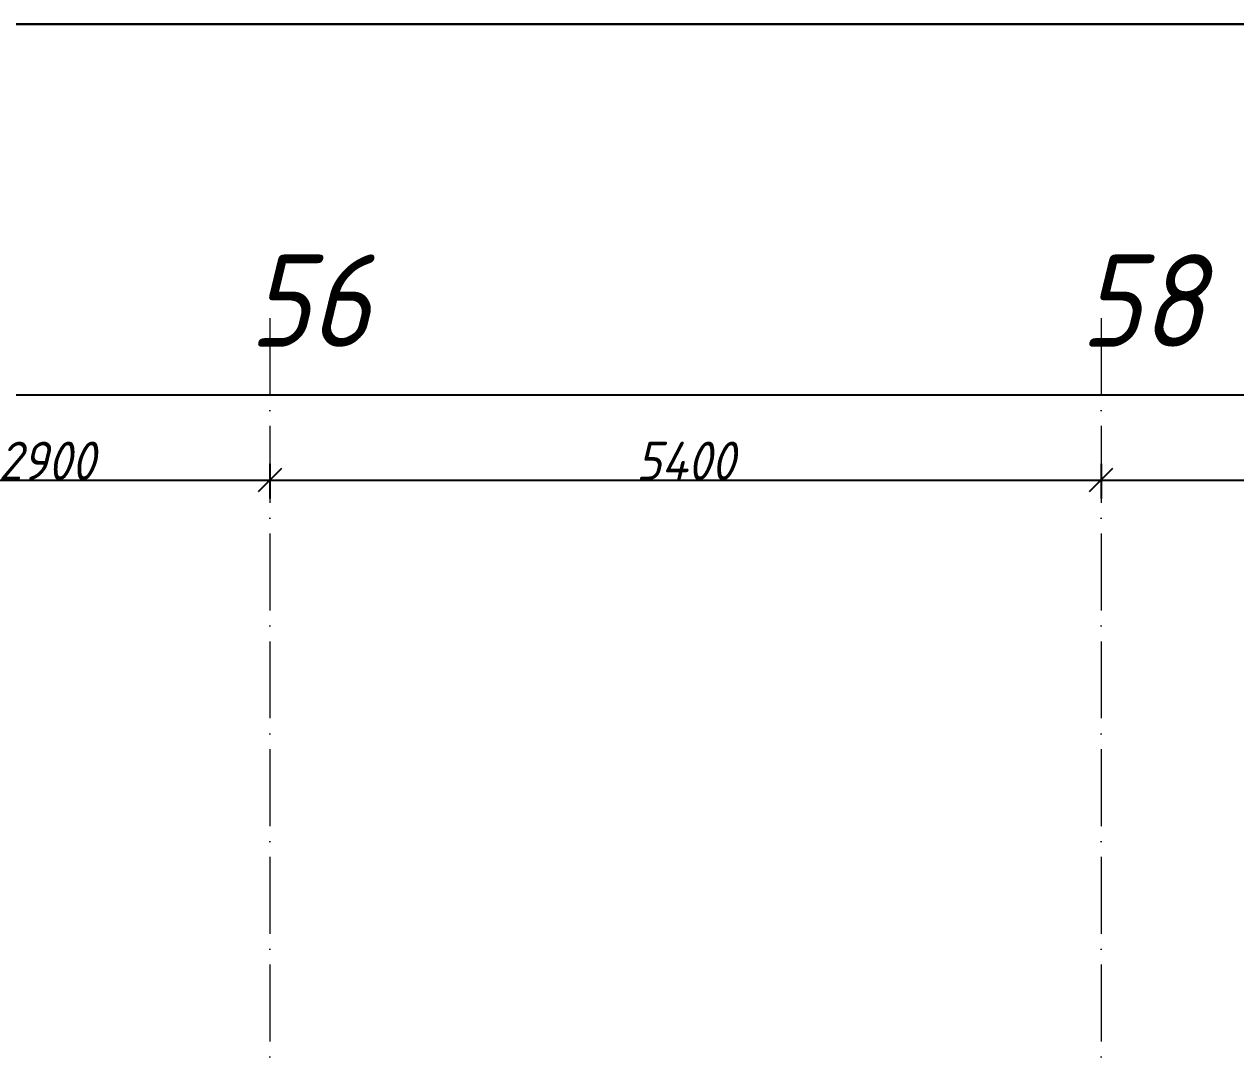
# Model space of a CAD drawing. Header units: millimetres. Extents: x -606178 to 312196, y -19338 to 632709.
# Drawn here: x -188747 to -180876, y 537933 to 544597 of the extents above; entities that cross this region are included whole.
import ezdxf

# ---------------------------------------------------------------- set-up
doc = ezdxf.new("R2010")
doc.units = ezdxf.units.MM
doc.linetypes.add('50_200_ШТРИХ_1Т_ш5_п1_п1_', pattern=[700, 500, -100, 0, -100])
for name, color, linetype, lineweight in [('A-____-____-DIMS', 7, 'Continuous', 9), ('S-GRID-____-IDEN', 7, 'Continuous', 9), ('S-GRID-____-OTLN-1', 7, '50_200_ШТРИХ_1Т_ш5_п1_п1_', 9), ('Текстовые примечания', 7, 'Continuous', 9)]:
    doc.layers.add(name, color=color, linetype=linetype, lineweight=lineweight)
doc.styles.add('ISOCPEUR_I_9', font='isocpeui.ttf', dxfattribs={"width": 0.9, "height": 250})
doc.dimstyles.new('ISO-2_5_0_9К_БОЛЬШОЙ_ОСИ', dxfattribs={"dimscale": 304.8, "dimtxt": 248.995294, "dimasz": 0.492126, "dimexe": 0.393701, "dimexo": 0, "dimgap": 0, "dimtad": 1, "dimdec": 0, "dimzin": 0, "dimdsep": 46, "dimtxsty": 'ISOCPEUR_I_9', "dimblk1": 'OBLIQUE', "dimblk2": 'OBLIQUE', "dimsah": 1, "dimcen": 0.09, "dimdle": 0.393701, "dimazin": 0, "dimtfac": 1, "dimtdec": 4, "dimtix": 1, "dimtmove": 0, "dimatfit": 3, "dimfxl": 1, "dimtvp": 1, "dimtolj": 1, "dimtzin": 0, "dimarcsym": 2})
doc.dimstyles.new('ISO-2_5_0_9К_БОЛЬШОЙ_ОСИ_2', dxfattribs={"dimscale": 304.8, "dimtxt": 248.995294, "dimasz": 0.492126, "dimexe": 0.393701, "dimexo": 0, "dimgap": 0, "dimtad": 1, "dimdec": 0, "dimzin": 0, "dimdsep": 46, "dimtxsty": 'ISOCPEUR_I_9', "dimblk1": 'OBLIQUE', "dimblk2": 'OBLIQUE', "dimsah": 1, "dimcen": 0.09, "dimdle": 0.393701, "dimazin": 0, "dimtfac": 1, "dimtdec": 4, "dimtix": 1, "dimtmove": 2, "dimatfit": 3, "dimfxl": 1, "dimtvp": 1, "dimtolj": 1, "dimtzin": 0, "dimarcsym": 2})

# ---------------------------------------------------------------- blocks, each defined once
blk = doc.blocks.new('_Oblique')
at = {"color": 0, "linetype": 'ByBlock', "lineweight": -2}
blk.add_line((-0.5, -0.5), (0.5, 0.5), dxfattribs=at)
blk = doc.blocks.new('*D4883')
at = {"layer": 'A-____-____-DIMS', "color": 0, "lineweight": -2, "transparency": 16777216}
for p, q in [((-190051.3, 541740.8), (-190051.3, 541514.7)), ((-187151.3, 541740.8), (-187151.3, 541514.7)), ((-190171.3, 541634.7), (-187031.3, 541634.7))]:
    blk.add_line(p, q, dxfattribs=at)
at = {"layer": 'Defpoints', "color": 0, "transparency": 16777216}
for p in [(-190051.3, 541740.8), (-187151.3, 541740.8), (-187151.3, 541634.7)]:
    blk.add_point(p, dxfattribs=at)
at = {"layer": 'A-____-____-DIMS', "color": 0, "lineweight": -2, "transparency": 16777216, "xscale": 150, "yscale": 150, "zscale": 150, "rotation": 180}
blk.add_blockref('_Oblique', (-190051.3, 541634.7), dxfattribs=at)
at = {"layer": 'A-____-____-DIMS', "color": 0, "lineweight": -2, "transparency": 16777216, "xscale": 150, "yscale": 150, "zscale": 150}
blk.add_blockref('_Oblique', (-187151.3, 541634.7), dxfattribs=at)
at = {"layer": 'A-____-____-DIMS', "color": 0, "transparency": 16777216, "insert": (-188601.3, 541759.7), "char_height": 250, "width": 758.478, "attachment_point": 5, "style": 'ISOCPEUR_I_9'}
blk.add_mtext('\\A1;2900', dxfattribs=at)
blk = doc.blocks.new('*D4884')
at = {"layer": 'A-____-____-DIMS', "color": 0, "lineweight": -2, "transparency": 16777216}
for p, q in [((-187151.3, 541740.8), (-187151.3, 541514.7)), ((-181751.3, 541740.8), (-181751.3, 541514.7)), ((-187271.3, 541634.7), (-181631.3, 541634.7))]:
    blk.add_line(p, q, dxfattribs=at)
at = {"layer": 'Defpoints', "color": 0, "transparency": 16777216}
for p in [(-187151.3, 541740.8), (-181751.3, 541740.8), (-181751.3, 541634.7)]:
    blk.add_point(p, dxfattribs=at)
at = {"layer": 'A-____-____-DIMS', "color": 0, "lineweight": -2, "transparency": 16777216, "xscale": 150, "yscale": 150, "zscale": 150, "rotation": 180}
blk.add_blockref('_Oblique', (-187151.3, 541634.7), dxfattribs=at)
at = {"layer": 'A-____-____-DIMS', "color": 0, "lineweight": -2, "transparency": 16777216, "xscale": 150, "yscale": 150, "zscale": 150}
blk.add_blockref('_Oblique', (-181751.3, 541634.7), dxfattribs=at)
at = {"layer": 'A-____-____-DIMS', "color": 0, "transparency": 16777216, "insert": (-184451.3, 541759.7), "char_height": 250, "width": 781.462, "attachment_point": 5, "style": 'ISOCPEUR_I_9'}
blk.add_mtext('\\A1;5400', dxfattribs=at)
blk = doc.blocks.new('*D4885')
at = {"layer": 'A-____-____-DIMS', "color": 0, "lineweight": -2, "transparency": 16777216}
for p, q in [((-181751.3, 541740.8), (-181751.3, 541514.7)), ((-175801.3, 541740.8), (-175801.3, 541514.7)), ((-181871.3, 541634.7), (-179531, 541634.7)), ((-175681.3, 541634.7), (-178889.9, 541634.7))]:
    blk.add_line(p, q, dxfattribs=at)
at = {"layer": 'Defpoints', "color": 0, "transparency": 16777216}
for p in [(-181751.3, 541740.8), (-175801.3, 541740.8), (-175801.3, 541634.7)]:
    blk.add_point(p, dxfattribs=at)
at = {"layer": 'A-____-____-DIMS', "color": 0, "lineweight": -2, "transparency": 16777216, "xscale": 150, "yscale": 150, "zscale": 150, "rotation": 180}
blk.add_blockref('_Oblique', (-181751.3, 541634.7), dxfattribs=at)
at = {"layer": 'A-____-____-DIMS', "color": 0, "lineweight": -2, "transparency": 16777216, "xscale": 150, "yscale": 150, "zscale": 150}
blk.add_blockref('_Oblique', (-175801.3, 541634.7), dxfattribs=at)
at = {"layer": 'A-____-____-DIMS', "color": 0, "transparency": 16777216, "insert": (-179589.7, 541961.3), "char_height": 250, "width": 758.478, "attachment_point": 1, "line_spacing_factor": 1.149209, "style": 'ISOCPEUR_I_9'}
blk.add_mtext('\\A1;5950', dxfattribs=at)
blk = doc.blocks.new('*D4889')
at = {"layer": 'A-____-____-DIMS', "color": 0, "lineweight": -2, "transparency": 16777216}
for p, q in [((-267251.3, 542293), (-267251.3, 542066.9)), ((-163751.3, 542293), (-163751.3, 542066.9)), ((-267371.3, 542186.9), (-216018, 542186.9)), ((-163631.3, 542186.9), (-215138.9, 542186.9))]:
    blk.add_line(p, q, dxfattribs=at)
at = {"layer": 'Defpoints', "color": 0, "transparency": 16777216}
for p in [(-267251.3, 542293), (-163751.3, 542293), (-163751.3, 542186.9)]:
    blk.add_point(p, dxfattribs=at)
at = {"layer": 'A-____-____-DIMS', "color": 0, "lineweight": -2, "transparency": 16777216, "xscale": 150, "yscale": 150, "zscale": 150, "rotation": 180}
blk.add_blockref('_Oblique', (-267251.3, 542186.9), dxfattribs=at)
at = {"layer": 'A-____-____-DIMS', "color": 0, "lineweight": -2, "transparency": 16777216, "xscale": 150, "yscale": 150, "zscale": 150}
blk.add_blockref('_Oblique', (-163751.3, 542186.9), dxfattribs=at)
at = {"layer": 'A-____-____-DIMS', "color": 0, "transparency": 16777216, "insert": (-216118.6, 542513.5), "char_height": 250, "width": 1080.257, "attachment_point": 1, "line_spacing_factor": 1.149209, "style": 'ISOCPEUR_I_9'}
blk.add_mtext('\\A1;103500', dxfattribs=at)

msp = doc.modelspace()

# ---------------------------------------------------------------- linework, layer by layer
at = {"color": 1, "lineweight": 0}
msp.add_lwpolyline([(-272464.0879, 544596.983), (-159228.0879, 544596.983), (-159228.0879, 445768.983), (-272464.0879, 445768.983)], close=True, dxfattribs=at)
at = {"layer": 'S-GRID-____-OTLN-1'}
for p, q in [((-187151.3011, 542687.1106), (-187151.3011, 491375.8881)), ((-181751.3011, 542687.1106), (-181751.3011, 491375.8881))]:
    msp.add_line(p, q, dxfattribs=at)
at = {"layer": 'Текстовые примечания', "color": 1, "lineweight": 30}
msp.add_lwpolyline([(-19349.125, 544596.983), (-401724.6123, 544596.983)], dxfattribs=at)

# ---------------------------------------------------------------- texts
at = {"layer": 'S-GRID-____-IDEN', "char_height": 600, "width": 404.0505, "attachment_point": 1, "style": 'ISOCPEUR_I_9'}
for s, insert in [('56', (-187285.6728, 543101.0442)), ('58', (-181885.6728, 543101.0442))]:
    msp.add_mtext(s, dxfattribs=dict(at, insert=insert))

# ---------------------------------------------------------------- dimensions: what is measured, and where the dimension line sits
at = {"layer": 'A-____-____-DIMS'}
for base, p1, p2, override, picture, middle in [((-163751.3011, 542186.9277), (-267251.3011, 542292.9937), (-163751.3011, 542292.9937), {"dimpost": '<>', "dimfxl": 103500}, '*D4889', (-215578.4508, 542346.875)), ((-175801.3011, 541634.7084), (-181751.3011, 541740.7745), (-175801.3011, 541740.7745), {"dimpost": '<>', "dimfxl": 5950}, '*D4885', (-179210.4713, 541794.6557))]:
    dim = msp.add_linear_dim(base=base, p1=p1, p2=p2, dimstyle='ISO-2_5_0_9К_БОЛЬШОЙ_ОСИ_2', override=override, dxfattribs=at)
    dim.commit()
    dim.dimension.update_dxf_attribs({"geometry": picture, "text_midpoint": middle, "dimtype": 160})
for base, p1, p2, override, picture, middle in [((-187151.3011, 541634.7084), (-190051.3011, 541740.7745), (-187151.3011, 541740.7745), {"dimpost": '<>', "dimfxl": 2900}, '*D4883', (-188601.3011, 541759.7084)), ((-181751.3011, 541634.7084), (-187151.3011, 541740.7745), (-181751.3011, 541740.7745), {"dimpost": '<>', "dimfxl": 5400}, '*D4884', (-184451.3011, 541759.7084))]:
    dim = msp.add_linear_dim(base=base, p1=p1, p2=p2, dimstyle='ISO-2_5_0_9К_БОЛЬШОЙ_ОСИ', override=override, dxfattribs=at)
    dim.commit()
    dim.dimension.update_dxf_attribs({"geometry": picture, "text_midpoint": middle})

doc.saveas('drawing.dxf')
